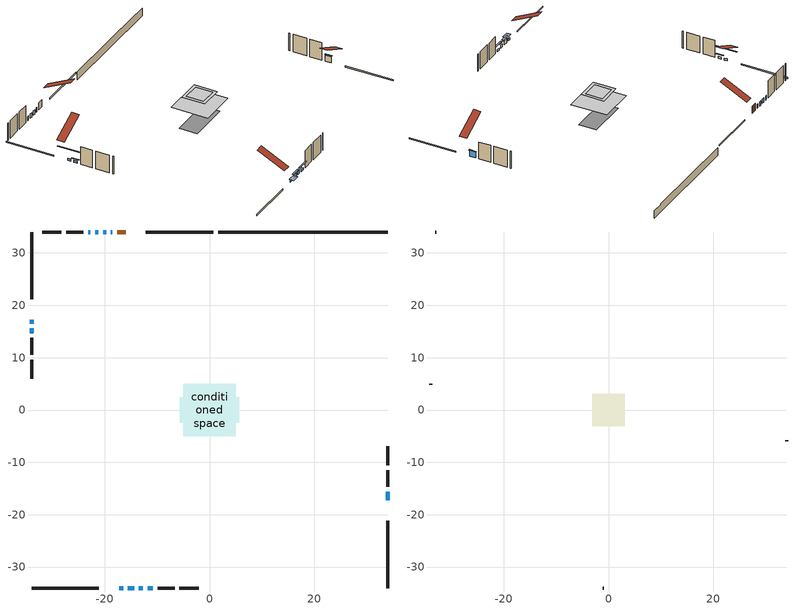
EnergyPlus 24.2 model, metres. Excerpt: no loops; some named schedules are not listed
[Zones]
conditioned space
 floor outside (Floor1 construction): -0.89,-0.89 -0.89,0.89 0.89,0.89 0.89,-0.89 z0.46
 floor adiabatic (AdiabaticFloorConstruction): -4.97,-4.97 -4.97,4.97 4.97,4.97 4.97,-4.97 z2.9
 floor foundation (Slab1 construction): -5.64,-2.44 -5.64,2.44 5.64,2.44 5.64,-2.44 z-1.83
 wall outside (RimJoist1 construction): 0.75,34 -12.13,34 / -34,-34 -21.12,-34 / -34,34 -34,21.12 / 34,-34 34,-21.12 z0.46:0.76
 wall outside (AdiabaticWallConstruction 1): -16.04,34 -17.63,34 z0.46:2.49
 wall outside (AdiabaticWallConstruction): 34,-17.21 34,-15.63 z0.46:2.14; -17.21,-34 -16.5,-34 / -34,17.21 -34,16.5 / -11.78,-34 -10.82,-34 z0.46:1.02; -18.55,34 -18.82,34 / -19.75,34 -20.29,34 / -21.21,34 -21.86,34 / -22.79,34 -23.2,34 z0.46:1.68; -15.57,-34 -14.4,-34 z0.46:1.58; -13.48,-34 -12.71,-34 z0.46:1.32; -34,15.57 -34,14.71 z0.46:0.97
 wall outside (Wall1 construction): -24.12,34 -27.34,34 / -9.89,-34 -6.67,-34 / -34,13.78 -34,10.56 / 34,-14.7 34,-11.49 z0.46:5.34
 wall outside (Wall2 construction): -28.27,34 -31.94,34 / -5.74,-34 -2.07,-34 / -34,9.63 -34,5.96 / 34,-10.56 34,-6.89 z0.46:5.34
 wall foundation (FoundationWall1 construction): 1.68,34,-1.83 1.68,34,0.46 30.77,34,0.46 30.77,34,0.24 34,34,0.24 34,34,-1.83
 window (WindowConstruction): 34,-17.21 34,-15.63 z0.46:2.14
 window (WindowConstruction 9): -17.21,-34 -16.5,-34 z0.46:1.02
 window (WindowConstruction 10): -18.56,34 -18.82,34 z0.46:1.68
 window (WindowConstruction 1): -15.57,-34 -14.4,-34 z0.46:1.58
 window (WindowConstruction 2): -13.47,-34 -12.71,-34 z0.46:1.32
 window (WindowConstruction 3): -34,17.21 -34,16.5 z0.46:1.02
 window (WindowConstruction 4): -19.75,34 -20.28,34 z0.46:1.68
 window (WindowConstruction 5): -21.21,34 -21.86,34 z0.46:1.68
 window (WindowConstruction 6): -22.79,34 -23.19,34 z0.46:1.68
 window (WindowConstruction 7): -11.78,-34 -10.82,-34 z0.46:1.02
 window (WindowConstruction 8): -34,15.57 -34,14.71 z0.46:0.97
 door (Door): -16.04,34 -17.63,34 z0.46:2.49
 ceiling adiabatic (AdiabaticFloorConstruction): 4.97,-4.97 4.97,4.97 -4.97,4.97 -4.97,-4.97 z2.9
attic - vented
 floor to conditioned space (Floor2 construction Reversed): -2.29,-2.29 -2.29,2.29 2.29,2.29 2.29,-2.29 z5.34
 floor to conditioned space (Floor3 construction Reversed): -3.12,-3.12 -3.12,3.12 3.12,3.12 3.12,-3.12 z5.34
 wall outside (Wall3 construction): -32.87,34 -33.07,34 / -1.14,-34 -0.94,-34 / -34,5.03 -34,4.83 / 34,-5.96 34,-5.76 z0.46:5.34
 roof outside (Roof1 construction): -15.11,34,5.34 -15.11,26.67,9 -13.06,26.67,9 -13.06,34,5.34; -18.14,-34,5.34 -18.14,-26.67,9 -20.19,-26.67,9 -20.19,-34,5.34; -34,18.14,5.34 -26.67,18.14,9 -26.67,20.19,9 -34,20.19,5.34; 34,-18.14,5.34 26.67,-18.14,9 26.67,-20.19,9 34,-20.19,5.34
shading: 34,-15.42 34,-17.42 34.3,-17.42 34.3,-15.42 z2.35; -15.89,-34 -17.82,-34 -17.82,-35.22 -15.89,-35.22 z1.63; -13.79,-34 -16.18,-34 -16.18,-34.3 -13.79,-34.3 z2.19; -12.1,-34 -14.08,-34 -14.08,-34.3 -12.1,-34.3 z1.93; -34,13.76 -34,19.95 -34.24,19.95 -34.24,13.76 z3.76; -9.6,-34 -13,-34 -13,-34.3 -9.6,-34.3 z2.24; -34,14.1 -34,16.18 -34.24,16.18 -34.24,14.1 z1.58
[Building]
Building 1: Terrain=Suburbs
[Site:Location]
Sault Ste Marie AP_ON: Latitude {deg}=46.49; Longitude {deg}=-84.51; Time Zone {hr}=-5; Elevation {m}=192; Keep Site Location Information=Yes
[Site:GroundTemperature:Shallow]
0.840846, -1.16074, -1.32103, -0.371179, 3.44196, 7.23733, 10.5277, 12.6121, 12.7892, 11.0939, 7.8874, 4.20846
[Site:WaterMainsTemperature]
Calculation Method=Schedule; Temperature Schedule=mains temperature schedule
[Material] Roughness=Rough; Thermal Absorptance=0.9
Name | Thickness {m} | Conductivity {W/m-K} | Density {kg/m3} | Specific Heat {J/kg-K} | Solar Absorptance | Visible Absorptance
asphalt or fiberglass shingles | 0.00635 | 0.162714 | 1121.4 | 1465.45 | 0.91 | 0.91
ceiling loosefill ins | 0.0846667 | 0.0480833 | 16.02 | 1046.75 | 0.7 | 0.7
ceiling stud and cavity | 0.1397 | 0.135619 | 65.682 | 1177.47 | 0.7 | 0.7
ceiling stud and cavity 1 | 0.1397 | 0.135387 | 65.682 | 1177.47 | 0.7 | 0.7
concrete 4.0 in. | 0.1016 | 1.803125 | 2242.8 | 837.4 | 0.7 | 0.7
concrete 8.0 in. | 0.2032 | 1.803125 | 2242.8 | 837.4 | 0.7 | 0.7
door material | 0.04445 | 0.188738 | 512.64 | 1214.23 | 0.7 | 0.7
exterior vertical ins | 0.0457286 | 0.029427 | 32.04 | 1214.23 | 0.7 | 0.7
floor covering | 0.0127 | 0.0433444 | 54.468 | 1339.84 | 0.6 | 0.6
floor rigid ins | 0.051816 | 0.029427 | 32.04 | 1214.23 | 0.7 | 0.7
floor rigid ins 1; wall rigid ins | 0.512978 | 0.029427 | 32.04 | 1214.23 | 0.7 | 0.7
floor stud and cavity | 0.1397 | 0.101042 | 92.3553 | 1139.71 | 0.7 | 0.7
floor stud and cavity 1 | 0.1397 | 1.75129 | 37.0049 | 1207.88 | 0.7 | 0.7
furniture material conditioned space 1 | 0.1524 | 0.115458 | 640.8 | 1214.23 | 0.6 | 0.6
gypsum board | 0.0127 | 0.160291 | 801 | 837.4 | 0.6 | 0.6
gypsum board 1 | 0.0127 | 0.160291 | 801 | 837.4 | 0.7 | 0.7
osb sheathing 0.5 in. | 0.0127 | 0.115458 | 512.64 | 1214.23 | 0.7 | 0.7
osb sheathing 0.75 in. | 0.01905 | 0.115458 | 512.64 | 1214.23 | 0.7 | 0.7
osb sheathing 2.0 in. | 0.0508 | 0.115458 | 512.64 | 1214.23 | 0.7 | 0.7
rim joist stud and cavity | 0.0508 | 0.0358127 | 125.044 | 1163.47 | 0.6 | 0.6
wall stud and cavity | 0.1397 | 0.101978 | 139.0536 | 1170.24 | 0.7 | 0.7
wall stud and cavity 1 | 0.1397 | 0.10224 | 139.0536 | 1170.24 | 0.7 | 0.7
wall stud and cavity 2 | 0.0889 | 6.1454 | 50.32683 | 1063.81 | 0.6 | 0.6
wall stud and cavity 3 | 0.0889 | 0.380278 | 52.3479 | 1209.89 | 0.7 | 0.7
wall stud and cavity 4 | 0.0889 | 0.391764 | 83.0341 | 1211.67 | 0.7 | 0.7
wood siding | 0.0254 | 0.102417 | 544.68 | 1172.36 | 0.25 | 0.25
wood siding 1 | 0.00254 | 0.102417 | 544.68 | 1172.36 | 0.25 | 0.25
wood siding 2; wood siding 3; wood siding 4 | 0.0254 | 0.102417 | 544.68 | 1172.36 | 0.7 | 0.7
[WindowMaterial:SimpleGlazingSystem]
Name | U-Factor {W/m2-K} | Solar Heat Gain Coefficient
WindowMaterial | 3.29835 | 0.69
WindowMaterial 1 | 3.10076 | 0.55
WindowMaterial 10 | 3.239299 | 0.39
WindowMaterial 2 | 4.75703 | 0.54
WindowMaterial 3 | 4.42089 | 0.47
WindowMaterial 4 | 4.76611 | 0.54
WindowMaterial 5 | 4.87797 | 0.57
WindowMaterial 6 | 4.584985 | 0.5
WindowMaterial 7 | 3.1212 | 0.46
WindowMaterial 8 | 3.12517 | 0.43
WindowMaterial 9 | 4.73659 | 0.53
[Construction]
AdiabaticFloorConstruction: floor stud and cavity 1, floor rigid ins 1, osb sheathing 0.75 in., floor covering
AdiabaticWallConstruction: wood siding 3, wall rigid ins, wall stud and cavity 3, gypsum board
AdiabaticWallConstruction 1: wood siding 4, wall rigid ins, wall stud and cavity 3, gypsum board
Door: door material
Floor1 construction: floor stud and cavity, floor rigid ins, osb sheathing 0.75 in., floor covering
Floor2 construction Reversed: gypsum board, ceiling stud and cavity, ceiling loosefill ins
Floor3 construction Reversed: gypsum board, ceiling stud and cavity 1, ceiling loosefill ins
FoundationWall1 construction: concrete 8.0 in., gypsum board 1
furniture construction conditioned space 1: furniture material conditioned space 1
PartitionWallConstruction: gypsum board, wall stud and cavity 4, gypsum board
RimJoist1 construction: wood siding 2, osb sheathing 2.0 in., rim joist stud and cavity
Roof1 construction: asphalt or fiberglass shingles
Slab1 construction: concrete 4.0 in.
Wall1 construction: wood siding, osb sheathing 0.5 in., wall stud and cavity, gypsum board
Wall2 construction: wood siding, osb sheathing 0.5 in., wall stud and cavity 1, gypsum board
Wall3 construction: wood siding 1, wall stud and cavity 2
WindowConstruction: WindowMaterial
WindowConstruction 1: WindowMaterial 1
WindowConstruction 10: WindowMaterial 10
WindowConstruction 2: WindowMaterial 2
WindowConstruction 3: WindowMaterial 3
WindowConstruction 4: WindowMaterial 4
WindowConstruction 5: WindowMaterial 5
WindowConstruction 6: WindowMaterial 6
WindowConstruction 7: WindowMaterial 7
WindowConstruction 8: WindowMaterial 8
WindowConstruction 9: WindowMaterial 9
[Zone] Multiplier=1; Part of Total Floor Area=Yes
Name | Volume {m3}
attic - vented | 34.6583
conditioned space | 385.4
[Space]
Name | Zone | Volume {m3}
attic - vented 1 | attic - vented | 34.6583
conditioned space 1 | conditioned space | 385.4
[ZoneInfiltration:EffectiveLeakageArea]
infil attic - vented 1: Zone or Space=attic - vented 1; Schedule=Always On Discrete; Effective Air Leakage Area {cm2}=2361.44; Stack Coefficient=0.000593874; Wind Coefficient=1.64652e-05
[ZoneMixing]
whole house fan mix: Zone or Space=attic - vented; Schedule=Always On Continuous; Design Flow Rate Calculation Method=Flow/Zone; Design Flow Rate {m3/s}=0; Source Zone or Space=conditioned space
[SurfaceProperty:ExposedFoundationPerimeter]
Slab1: Exposed Perimeter Calculation Method=TotalExposedPerimeter; Total Exposed Perimeter {m}=32.32
[InternalMass] Zone or ZoneList=conditioned space; Space or SpaceList=conditioned space 1
Name | Construction | Surface Area {m2}
furniture mass conditioned space 1 | furniture construction conditioned space 1 | 62.8825
partition wall mass | PartitionWallConstruction | 157.206
[Lights]
interior lighting: Zone or ZoneList or Space or SpaceList=conditioned space 1; Schedule=interior lighting schedule; Design Level Calculation Method=LightingLevel; Lighting Level {W}=343.2; Return Air Fraction=0; Fraction Radiant=0.6; Fraction Visible=0.2; Fraction Replaceable=1
[People]
occupants: Zone or ZoneList or Space or SpaceList=conditioned space 1; Number of People Schedule=occupants schedule; Number of People Calculation Method=People; Number of People=3; Fraction Radiant=0.314171; Sensible Heat Fraction=0.56303; Activity Level Schedule=occupants activity schedule; Carbon Dioxide Generation Rate {m3/s-W}=0; Enable ASHRAE 55 Comfort Warnings=No; Mean Radiant Temperature Calculation Type=EnclosureAveraged
[ElectricEquipment] Zone or ZoneList or Space or SpaceList=conditioned space 1; Design Level Calculation Method=EquipmentLevel
Name | Schedule | Design Level {W} | Fraction Latent | Fraction Radiant | Fraction Lost
clothes dryer | clothes dryer schedule | 140.772 | 0.015 | 0.081 | 0.85
clothes washer | clothes washer schedule | 32.1985 | 0.03 | 0.162 | 0.7
cooking range | cooking range schedule | 215.147 | 0.08 | 0.432 | 0.2
dishwasher | dishwasher schedule | 66.8632 | 0.3 | 0.18 | 0.4
fridge | fridge schedule | 72.9452 | 0 | 0.6 | 0
mech vent house fan | mech vent house fan schedule | 0 | 0 | 0 | 1
mech vent house fan cfis | mech vent house fan cfis schedule | 0 | 0 | 0 | 0
misc plug loads | misc plug loads schedule | 494.7 | 0.045 | 0.513 | 0.1
whole house fan | Always On Discrete | 0 | 0 | 0 | 1
[OtherEquipment] Zone or ZoneList or Space or SpaceList=conditioned space 1; Design Level Calculation Method=EquipmentLevel
Name | Fuel Type | Schedule | Design Level {W} | Fraction Latent | Fraction Radiant | Fraction Lost
clothes dryer 1 | Electricity | clothes dryer schedule | 0 | 0.015 | 0.081 | 0.85
cooking range 1 | Electricity | cooking range schedule | 0 | 0.08 | 0.432 | 0.2
general water use latent | None | general water use schedule | 62.594 | 1 | 0 | 0
general water use sensible | None | general water use schedule | -61.6891 | 0 | 0.6 | 0
mech vent house fan latent load | None | Always On Discrete | 0 | 1 | 0 | 0
mech vent house fan sensible load | None | Always On Discrete | 0 | 0 | 0 | 0
water heater energy adjustment1 | NaturalGas | Always On Discrete | 0.01 | 0 | 0 | 1
[ZoneInfiltration:DesignFlowRate] Zone or ZoneList or Space or SpaceList=conditioned space 1; Schedule=Always On Discrete; Design Flow Rate Calculation Method=Flow/Zone; Design Flow Rate {m3/s}=0
infil flow; natural vent flow; whole house fan flow
[AvailabilityManager:Scheduled]
central ac and furnace airloop Availability Manager: Schedule=Always On Discrete
[Foundation:Kiva]
Foundation Kiva 1: Initial Indoor Air Temperature {C}=20; Wall Height Above Grade {m}=0.460004; Wall Depth Below Slab {m}=0.2032; Custom Block Material Name 1=exterior vertical ins; Custom Block Depth 1 {m}=2.28999; Custom Block X Position 1 {m}=0.2159; Custom Block Z Position 1 {m}=0
[Foundation:Kiva:Settings]
Soil Conductivity {W/m-K}=0.849921; Soil Density {kg/m3}=1842.3; Soil Specific Heat {J/kg-K}=418.7; Ground Solar Absorptivity=0.9; Ground Thermal Absorptivity=0.9; Ground Surface Roughness {m}=0.03; Far-Field Width {m}=40; Deep-Ground Boundary Condition=ZeroFlux; Deep-Ground Depth {m}=40; Minimum Cell Dimension {m}=0.2; Maximum Cell Growth Coefficient=3; Simulation Timestep=Timestep
[Exterior:Lights]
exterior lighting: Schedule=exterior lighting schedule; Design Level {W}=75.6
[EnergyManagementSystem:GlobalVariable]
central_ac_and_furnace_airloop_Fan_RTF
infil_program_Qfan
infil_program_Qinf
natural_vent_program_Qnv
natural_vent_program_Qwhf
[EnergyManagementSystem:Sensor]
Name | Output:Variable or Output:Meter Index Key | Output:Variable or Output:Meter
airflow_gain | infil flow | Infiltration Sensible Heat Gain Energy
airflow_gain_1 | natural vent flow | Infiltration Sensible Heat Gain Energy
airflow_gain_2 | whole house fan flow | Infiltration Sensible Heat Gain Energy
airflow_loss | infil flow | Infiltration Sensible Heat Loss Energy
airflow_loss_1 | natural vent flow | Infiltration Sensible Heat Loss Energy
airflow_loss_2 | whole house fan flow | Infiltration Sensible Heat Loss Energy
clg_load_cond |  | Cooling:EnergyTransfer:Zone:CONDITIONED SPACE
clg_sp_s; clg_sp_s_1 | cooling setpoint | Schedule Value
clothes_dryer_exhaust_0_sch_s | clothes dryer exhaust 0 schedule | Schedule Value
cool_season | cooling season schedule | Schedule Value
htg_load_cond |  | Heating:EnergyTransfer:Zone:CONDITIONED SPACE
htg_sp_s; htg_sp_s_1 | heating setpoint | Schedule Value
ig_ee_conv | clothes dryer | Electric Equipment Convective Heating Energy
ig_ee_conv_2 | cooking range | Electric Equipment Convective Heating Energy
ig_ee_conv_4 | fridge | Electric Equipment Convective Heating Energy
ig_ee_conv_5 | misc plug loads | Electric Equipment Convective Heating Energy
ig_ee_conv_6 | whole house fan | Electric Equipment Convective Heating Energy
ig_ee_rad | clothes dryer | Electric Equipment Radiant Heating Energy
ig_ee_rad_2 | cooking range | Electric Equipment Radiant Heating Energy
ig_ee_rad_4 | fridge | Electric Equipment Radiant Heating Energy
ig_ee_rad_5 | misc plug loads | Electric Equipment Radiant Heating Energy
ig_ee_rad_6 | whole house fan | Electric Equipment Radiant Heating Energy
ig_lgt_conv | interior lighting | Lights Convective Heating Energy
ig_lgt_rad | interior lighting | Lights Radiant Heating Energy
ig_lgt_vis | interior lighting | Lights Visible Radiation Heating Energy
ig_oe_conv | clothes dryer 1 | Other Equipment Convective Heating Energy
ig_oe_conv_1 | cooking range 1 | Other Equipment Convective Heating Energy
ig_oe_conv_2 | general water use latent | Other Equipment Convective Heating Energy
ig_oe_conv_3 | general water use sensible | Other Equipment Convective Heating Energy
ig_oe_conv_4 | water heater energy adjustment1 | Other Equipment Convective Heating Energy
ig_oe_rad | clothes dryer 1 | Other Equipment Radiant Heating Energy
ig_oe_rad_1 | cooking range 1 | Other Equipment Radiant Heating Energy
ig_oe_rad_2 | general water use latent | Other Equipment Radiant Heating Energy
ig_oe_rad_3 | general water use sensible | Other Equipment Radiant Heating Energy
ig_oe_rad_4 | water heater energy adjustment1 | Other Equipment Radiant Heating Energy
ig_ppl_conv | occupants | People Convective Heating Energy
ig_ppl_rad | occupants | People Radiant Heating Energy
im_conv | furniture mass conditioned space 1 | Surface Inside Face Convection Heat Gain Energy
im_conv_1 | partition wall mass | Surface Inside Face Convection Heat Gain Energy
im_ig | furniture mass conditioned space 1 | Surface Inside Face Internal Gains Radiation Heat Gain Energy
im_ig_1 | partition wall mass | Surface Inside Face Internal Gains Radiation Heat Gain Energy
im_lgt | furniture mass conditioned space 1 | Surface Inside Face Lights Radiation Heat Gain Energy
im_lgt_1 | partition wall mass | Surface Inside Face Lights Radiation Heat Gain Energy
im_sol | furniture mass conditioned space 1 | Surface Inside Face Solar Radiation Heat Gain Energy
im_sol_1 | partition wall mass | Surface Inside Face Solar Radiation Heat Gain Energy
im_surf | furniture mass conditioned space 1 | Surface Inside Face Net Surface Thermal Radiation Heat Gain Energy
im_surf_1 | partition wall mass | Surface Inside Face Net Surface Thermal Radiation Heat Gain Energy
mv_conv | mech vent house fan | Electric Equipment Convective Heating Energy
mv_conv_1 | mech vent house fan cfis | Electric Equipment Convective Heating Energy
mv_conv_2 | mech vent house fan latent load | Other Equipment Convective Heating Energy
mv_conv_3 | mech vent house fan sensible load | Other Equipment Convective Heating Energy
mv_rad | mech vent house fan | Electric Equipment Radiant Heating Energy
mv_rad_1 | mech vent house fan cfis | Electric Equipment Radiant Heating Energy
mv_rad_2 | mech vent house fan latent load | Other Equipment Radiant Heating Energy
mv_rad_3 | mech vent house fan sensible load | Other Equipment Radiant Heating Energy
natural_vent_s | natural vent schedule | Schedule Value
out_pb_s |  | Site Outdoor Air Barometric Pressure
out_wt_s |  | Site Outdoor Air Humidity Ratio
site_vw_s |  | Site Wind Speed
ss_back_out | Window1 | Surface Window Shortwave from Zone Back Out Window Heat Transfer Rate
ss_back_out_1 | Window10 | Surface Window Shortwave from Zone Back Out Window Heat Transfer Rate
ss_back_out_10 | Window9 | Surface Window Shortwave from Zone Back Out Window Heat Transfer Rate
ss_back_out_2 | Window11 | Surface Window Shortwave from Zone Back Out Window Heat Transfer Rate
ss_back_out_3 | Window2 | Surface Window Shortwave from Zone Back Out Window Heat Transfer Rate
ss_back_out_4 | Window3 | Surface Window Shortwave from Zone Back Out Window Heat Transfer Rate
ss_back_out_5 | Window4 | Surface Window Shortwave from Zone Back Out Window Heat Transfer Rate
ss_back_out_6 | Window5 | Surface Window Shortwave from Zone Back Out Window Heat Transfer Rate
ss_back_out_7 | Window6 | Surface Window Shortwave from Zone Back Out Window Heat Transfer Rate
ss_back_out_8 | Window7 | Surface Window Shortwave from Zone Back Out Window Heat Transfer Rate
ss_back_out_9 | Window8 | Surface Window Shortwave from Zone Back Out Window Heat Transfer Rate
ss_conv | Door1 | Surface Inside Face Convection Heat Gain Energy
ss_conv_1 | Window1 | Surface Inside Face Convection Heat Gain Energy
ss_conv_10 | Window8 | Surface Inside Face Convection Heat Gain Energy
ss_conv_11 | Window9 | Surface Inside Face Convection Heat Gain Energy
ss_conv_2 | Window10 | Surface Inside Face Convection Heat Gain Energy
ss_conv_3 | Window11 | Surface Inside Face Convection Heat Gain Energy
ss_conv_4 | Window2 | Surface Inside Face Convection Heat Gain Energy
ss_conv_5 | Window3 | Surface Inside Face Convection Heat Gain Energy
ss_conv_6 | Window4 | Surface Inside Face Convection Heat Gain Energy
ss_conv_7 | Window5 | Surface Inside Face Convection Heat Gain Energy
ss_conv_8 | Window6 | Surface Inside Face Convection Heat Gain Energy
ss_conv_9 | Window7 | Surface Inside Face Convection Heat Gain Energy
ss_ig | Door1 | Surface Inside Face Internal Gains Radiation Heat Gain Energy
ss_ig_1 | Window1 | Surface Inside Face Internal Gains Radiation Heat Gain Energy
ss_ig_10 | Window8 | Surface Inside Face Internal Gains Radiation Heat Gain Energy
ss_ig_11 | Window9 | Surface Inside Face Internal Gains Radiation Heat Gain Energy
ss_ig_2 | Window10 | Surface Inside Face Internal Gains Radiation Heat Gain Energy
ss_ig_3 | Window11 | Surface Inside Face Internal Gains Radiation Heat Gain Energy
ss_ig_4 | Window2 | Surface Inside Face Internal Gains Radiation Heat Gain Energy
ss_ig_5 | Window3 | Surface Inside Face Internal Gains Radiation Heat Gain Energy
ss_ig_6 | Window4 | Surface Inside Face Internal Gains Radiation Heat Gain Energy
ss_ig_7 | Window5 | Surface Inside Face Internal Gains Radiation Heat Gain Energy
ss_ig_8 | Window6 | Surface Inside Face Internal Gains Radiation Heat Gain Energy
ss_ig_9 | Window7 | Surface Inside Face Internal Gains Radiation Heat Gain Energy
ss_lgt | Door1 | Surface Inside Face Lights Radiation Heat Gain Energy
ss_sol | Door1 | Surface Inside Face Solar Radiation Heat Gain Energy
ss_surf | Door1 | Surface Inside Face Net Surface Thermal Radiation Heat Gain Energy
ss_surf_1 | Window1 | Surface Inside Face Net Surface Thermal Radiation Heat Gain Energy
ss_surf_10 | Window8 | Surface Inside Face Net Surface Thermal Radiation Heat Gain Energy
ss_surf_11 | Window9 | Surface Inside Face Net Surface Thermal Radiation Heat Gain Energy
ss_surf_2 | Window10 | Surface Inside Face Net Surface Thermal Radiation Heat Gain Energy
ss_surf_3 | Window11 | Surface Inside Face Net Surface Thermal Radiation Heat Gain Energy
ss_surf_4 | Window2 | Surface Inside Face Net Surface Thermal Radiation Heat Gain Energy
ss_surf_5 | Window3 | Surface Inside Face Net Surface Thermal Radiation Heat Gain Energy
ss_surf_6 | Window4 | Surface Inside Face Net Surface Thermal Radiation Heat Gain Energy
ss_surf_7 | Window5 | Surface Inside Face Net Surface Thermal Radiation Heat Gain Energy
ss_surf_8 | Window6 | Surface Inside Face Net Surface Thermal Radiation Heat Gain Energy
ss_surf_9 | Window7 | Surface Inside Face Net Surface Thermal Radiation Heat Gain Energy
ss_trans_in | Window1 | Surface Window Transmitted Solar Radiation Rate
ss_trans_in_1 | Window10 | Surface Window Transmitted Solar Radiation Rate
ss_trans_in_10 | Window9 | Surface Window Transmitted Solar Radiation Rate
ss_trans_in_2 | Window11 | Surface Window Transmitted Solar Radiation Rate
ss_trans_in_3 | Window2 | Surface Window Transmitted Solar Radiation Rate
ss_trans_in_4 | Window3 | Surface Window Transmitted Solar Radiation Rate
ss_trans_in_5 | Window4 | Surface Window Transmitted Solar Radiation Rate
ss_trans_in_6 | Window5 | Surface Window Transmitted Solar Radiation Rate
ss_trans_in_7 | Window6 | Surface Window Transmitted Solar Radiation Rate
ss_trans_in_8 | Window7 | Surface Window Transmitted Solar Radiation Rate
ss_trans_in_9 | Window8 | Surface Window Transmitted Solar Radiation Rate
ss_trans_out | Window1 | Surface Inside Face Initial Transmitted Diffuse Transmitted Out Window Solar Radiation Rate
ss_trans_out_1 | Window10 | Surface Inside Face Initial Transmitted Diffuse Transmitted Out Window Solar Radiation Rate
ss_trans_out_10 | Window9 | Surface Inside Face Initial Transmitted Diffuse Transmitted Out Window Solar Radiation Rate
ss_trans_out_2 | Window11 | Surface Inside Face Initial Transmitted Diffuse Transmitted Out Window Solar Radiation Rate
ss_trans_out_3 | Window2 | Surface Inside Face Initial Transmitted Diffuse Transmitted Out Window Solar Radiation Rate
ss_trans_out_4 | Window3 | Surface Inside Face Initial Transmitted Diffuse Transmitted Out Window Solar Radiation Rate
ss_trans_out_5 | Window4 | Surface Inside Face Initial Transmitted Diffuse Transmitted Out Window Solar Radiation Rate
ss_trans_out_6 | Window5 | Surface Inside Face Initial Transmitted Diffuse Transmitted Out Window Solar Radiation Rate
ss_trans_out_7 | Window6 | Surface Inside Face Initial Transmitted Diffuse Transmitted Out Window Solar Radiation Rate
ss_trans_out_8 | Window7 | Surface Inside Face Initial Transmitted Diffuse Transmitted Out Window Solar Radiation Rate
ss_trans_out_9 | Window8 | Surface Inside Face Initial Transmitted Diffuse Transmitted Out Window Solar Radiation Rate
s_conv | Floor1 | Surface Inside Face Convection Heat Gain Energy
s_conv_1 | Floor2 | Surface Inside Face Convection Heat Gain Energy
s_conv_10 | Slab1 | Surface Inside Face Convection Heat Gain Energy
s_conv_11 | Wall1:0 | Surface Inside Face Convection Heat Gain Energy
s_conv_12 | Wall1:180 | Surface Inside Face Convection Heat Gain Energy
s_conv_13 | Wall1:270 | Surface Inside Face Convection Heat Gain Energy
s_conv_14 | Wall1:90 | Surface Inside Face Convection Heat Gain Energy
s_conv_15 | Wall2:0 | Surface Inside Face Convection Heat Gain Energy
s_conv_16 | Wall2:180 | Surface Inside Face Convection Heat Gain Energy
s_conv_17 | Wall2:270 | Surface Inside Face Convection Heat Gain Energy
s_conv_18 | Wall2:90 | Surface Inside Face Convection Heat Gain Energy
s_conv_2 | Floor3 | Surface Inside Face Convection Heat Gain Energy
s_conv_3 | FoundationWall1 | Surface Inside Face Convection Heat Gain Energy
s_conv_4 | inferred conditioned ceiling | Surface Inside Face Convection Heat Gain Energy
s_conv_5 | inferred conditioned floor | Surface Inside Face Convection Heat Gain Energy
s_conv_6 | RimJoist1:0 | Surface Inside Face Convection Heat Gain Energy
s_conv_7 | RimJoist1:180 | Surface Inside Face Convection Heat Gain Energy
s_conv_8 | RimJoist1:270 | Surface Inside Face Convection Heat Gain Energy
s_conv_9 | RimJoist1:90 | Surface Inside Face Convection Heat Gain Energy
s_ig | Floor1 | Surface Inside Face Internal Gains Radiation Heat Gain Energy
s_ig_1 | Floor2 | Surface Inside Face Internal Gains Radiation Heat Gain Energy
s_ig_10 | Slab1 | Surface Inside Face Internal Gains Radiation Heat Gain Energy
s_ig_11 | Wall1:0 | Surface Inside Face Internal Gains Radiation Heat Gain Energy
s_ig_12 | Wall1:180 | Surface Inside Face Internal Gains Radiation Heat Gain Energy
s_ig_13 | Wall1:270 | Surface Inside Face Internal Gains Radiation Heat Gain Energy
s_ig_14 | Wall1:90 | Surface Inside Face Internal Gains Radiation Heat Gain Energy
s_ig_15 | Wall2:0 | Surface Inside Face Internal Gains Radiation Heat Gain Energy
